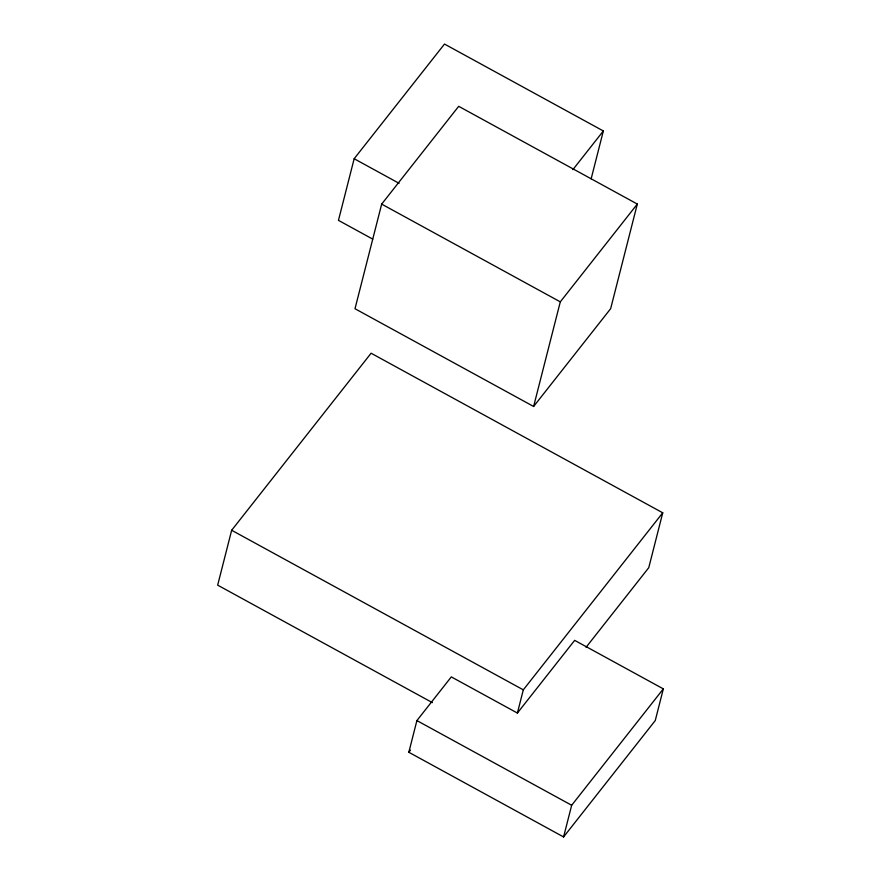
<?xml version="1.0" encoding="UTF-8"?>
<svg xmlns="http://www.w3.org/2000/svg" width="881" height="881" viewBox="0 0 881 881"><rect width="100%" height="100%" fill="white"/><g stroke="black" fill="none" stroke-linecap="round" stroke-linejoin="round"><path stroke-width="1.32" d="M586.063 647.304L648.757 567.694L662.743 512.808L371.099 353.215L231.659 530.263L217.673 585.149L432.384 702.631M591.162 178.777L603.342 130.972L444.498 44.05L354.162 158.734L338.458 220.36L372.729 239.114M381.671 204.117L354.999 308.735L533.622 406.471L610.654 308.68L637.315 204.062L458.693 106.315L381.671 204.117L560.294 301.853L533.622 406.471M408.828 752.264L416.9 720.581L451.314 676.894L517.4 713.048L574.654 640.355L663.327 688.876L655.255 720.559L563.587 836.95L408.828 752.264L410.502 750.138M517.4 713.048L523.314 689.845L662.743 512.808M563.587 836.95L571.67 805.267L663.327 688.876M572.892 169.637L603.342 130.972M560.294 301.853L637.315 204.062M354.162 158.734L399.071 183.314M231.659 530.263L523.314 689.845M416.9 720.581L571.67 805.267"/></g></svg>
